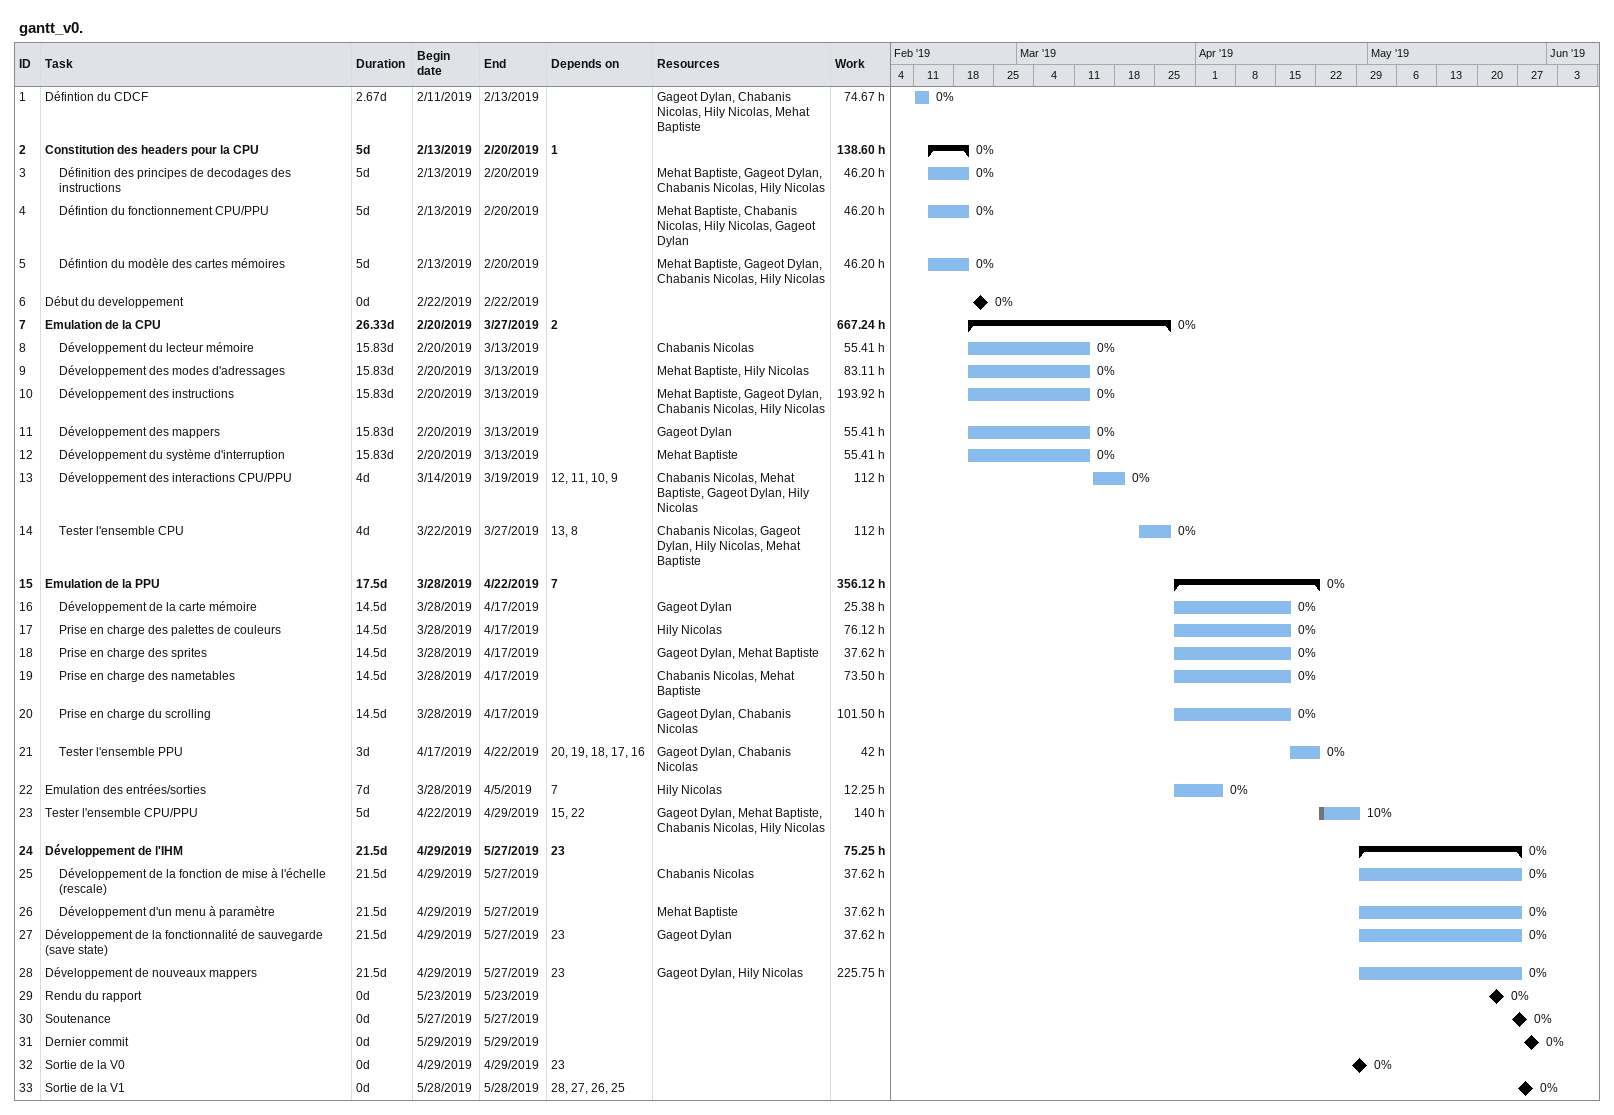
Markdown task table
gantt_v0.

| ID | Level | Task | Duration | Start | Finish | Predecessors | Resources | % complete | Work (h) |
|---|---|---|---|---|---|---|---|---|---|
| 1 | 1 | Défintion du CDCF | 2.67d | 2019-02-11 | 2019-02-13 |  | Gageot Dylan, Chabanis Nicolas, Hily Nicolas, Mehat Baptiste | 0 | 74.67 |
| 2 | 1 | **Constitution des headers pour la CPU** | 5d | 2019-02-13 | 2019-02-20 | 1 |  | 0 | 138.60 |
| 3 | 2 | Définition des principes de decodages des instructions | 5d | 2019-02-13 | 2019-02-20 |  | Mehat Baptiste, Gageot Dylan, Chabanis Nicolas, Hily Nicolas | 0 | 46.20 |
| 4 | 2 | Défintion du fonctionnement CPU/PPU | 5d | 2019-02-13 | 2019-02-20 |  | Mehat Baptiste, Chabanis Nicolas, Hily Nicolas, Gageot Dylan | 0 | 46.20 |
| 5 | 2 | Défintion du modèle des cartes mémoires | 5d | 2019-02-13 | 2019-02-20 |  | Mehat Baptiste, Gageot Dylan, Chabanis Nicolas, Hily Nicolas | 0 | 46.20 |
| 6 | 1 | Début du developpement | 0d | 2019-02-22 | 2019-02-22 |  |  | 0 |  |
| 7 | 1 | **Emulation de la CPU** | 26.33d | 2019-02-20 | 2019-03-27 | 2 |  | 0 | 667.24 |
| 8 | 2 | Développement du lecteur mémoire | 15.83d | 2019-02-20 | 2019-03-13 |  | Chabanis Nicolas | 0 | 55.41 |
| 9 | 2 | Développement des modes d'adressages | 15.83d | 2019-02-20 | 2019-03-13 |  | Mehat Baptiste, Hily Nicolas | 0 | 83.11 |
| 10 | 2 | Développement des instructions | 15.83d | 2019-02-20 | 2019-03-13 |  | Mehat Baptiste, Gageot Dylan, Chabanis Nicolas, Hily Nicolas | 0 | 193.92 |
| 11 | 2 | Développement des mappers | 15.83d | 2019-02-20 | 2019-03-13 |  | Gageot Dylan | 0 | 55.41 |
| 12 | 2 | Développement du système d'interruption | 15.83d | 2019-02-20 | 2019-03-13 |  | Mehat Baptiste | 0 | 55.41 |
| 13 | 2 | Développement des interactions CPU/PPU | 4d | 2019-03-14 | 2019-03-19 | 12, 11, 10, 9 | Chabanis Nicolas, Mehat Baptiste, Gageot Dylan, Hily Nicolas | 0 | 112 |
| 14 | 2 | Tester l'ensemble CPU | 4d | 2019-03-22 | 2019-03-27 | 13, 8 | Chabanis Nicolas, Gageot Dylan, Hily Nicolas, Mehat Baptiste | 0 | 112 |
| 15 | 1 | **Emulation de la PPU** | 17.5d | 2019-03-28 | 2019-04-22 | 7 |  | 0 | 356.12 |
| 16 | 2 | Développement de la carte mémoire | 14.5d | 2019-03-28 | 2019-04-17 |  | Gageot Dylan | 0 | 25.38 |
| 17 | 2 | Prise en charge des palettes de couleurs | 14.5d | 2019-03-28 | 2019-04-17 |  | Hily Nicolas | 0 | 76.12 |
| 18 | 2 | Prise en charge des sprites | 14.5d | 2019-03-28 | 2019-04-17 |  | Gageot Dylan, Mehat Baptiste | 0 | 37.62 |
| 19 | 2 | Prise en charge des nametables | 14.5d | 2019-03-28 | 2019-04-17 |  | Chabanis Nicolas, Mehat Baptiste | 0 | 73.50 |
| 20 | 2 | Prise en charge du scrolling | 14.5d | 2019-03-28 | 2019-04-17 |  | Gageot Dylan, Chabanis Nicolas | 0 | 101.50 |
| 21 | 2 | Tester l'ensemble PPU | 3d | 2019-04-17 | 2019-04-22 | 20, 19, 18, 17, 16 | Gageot Dylan, Chabanis Nicolas | 0 | 42 |
| 22 | 1 | Emulation des entrées/sorties | 7d | 2019-03-28 | 2019-04-05 | 7 | Hily Nicolas | 0 | 12.25 |
| 23 | 1 | Tester l'ensemble CPU/PPU | 5d | 2019-04-22 | 2019-04-29 | 15, 22 | Gageot Dylan, Mehat Baptiste, Chabanis Nicolas, Hily Nicolas | 10 | 140 |
| 24 | 1 | **Développement de l'IHM** | 21.5d | 2019-04-29 | 2019-05-27 | 23 |  | 0 | 75.25 |
| 25 | 2 | Développement de la fonction de mise à l'échelle (rescale) | 21.5d | 2019-04-29 | 2019-05-27 |  | Chabanis Nicolas | 0 | 37.62 |
| 26 | 2 | Développement d'un menu à paramètre | 21.5d | 2019-04-29 | 2019-05-27 |  | Mehat Baptiste | 0 | 37.62 |
| 27 | 1 | Développement de la fonctionnalité de sauvegarde (save state) | 21.5d | 2019-04-29 | 2019-05-27 | 23 | Gageot Dylan | 0 | 37.62 |
| 28 | 1 | Développement de nouveaux mappers | 21.5d | 2019-04-29 | 2019-05-27 | 23 | Gageot Dylan, Hily Nicolas | 0 | 225.75 |
| 29 | 1 | Rendu du rapport | 0d | 2019-05-23 | 2019-05-23 |  |  | 0 |  |
| 30 | 1 | Soutenance | 0d | 2019-05-27 | 2019-05-27 |  |  | 0 |  |
| 31 | 1 | Dernier commit | 0d | 2019-05-29 | 2019-05-29 |  |  | 0 |  |
| 32 | 1 | Sortie de la V0 | 0d | 2019-04-29 | 2019-04-29 | 23 |  | 0 |  |
| 33 | 1 | Sortie de la V1 | 0d | 2019-05-28 | 2019-05-28 | 28, 27, 26, 25 |  | 0 |  |
